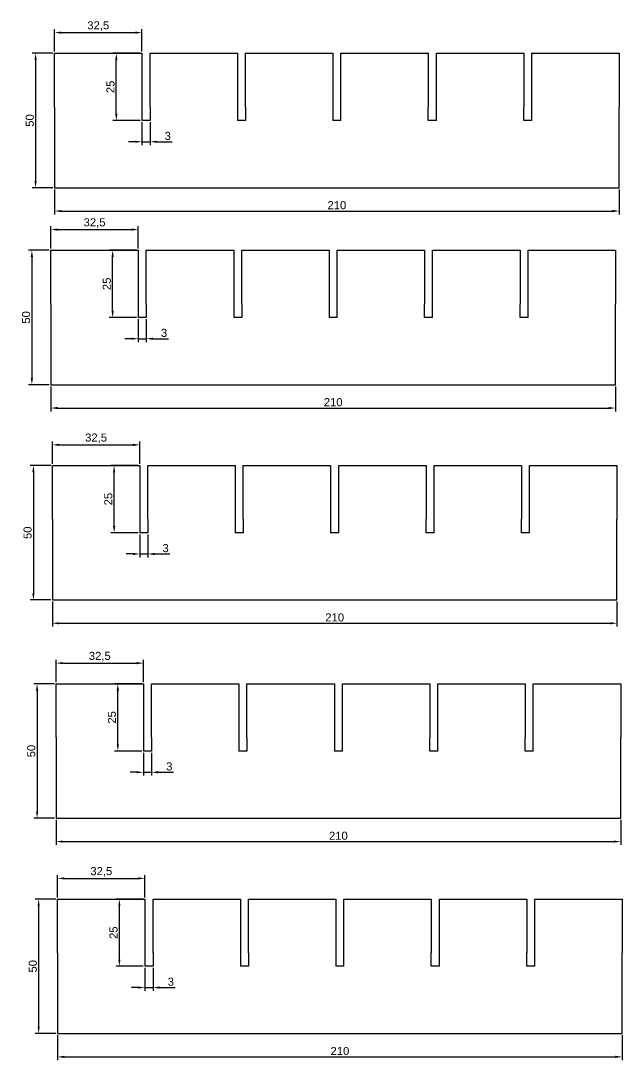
# Model space of a CAD drawing. Header units: millimetres. Extents: x 1713 to 2169, y 1382 to 1769.
# Drawn here: x 1945.3 to 2168.9, y 1382 to 1768.6 of the extents above; entities that cross this region are included whole.
import ezdxf

# ---------------------------------------------------------------- set-up
doc = ezdxf.new("R2010")
doc.units = ezdxf.units.MM
doc.layers.add('치수', color=1, linetype='Continuous')
doc.styles.get("Standard").update_dxf_attribs({"font": 'arial.ttf'})
doc.dimstyles.new('ISO-25', dxfattribs={"dimtxt": 3, "dimasz": 2.5, "dimexe": 1.25, "dimexo": 0.625, "dimtad": 1, "dimtxsty": 'Standard', "dimcen": 2.5, "dimclrt": 2, "dimadec": 0, "dimazin": 0, "dimtfac": 1, "dimtmove": 0, "dimatfit": 3, "dimfxl": 1, "dimarcsym": 0})

# ---------------------------------------------------------------- blocks, each defined once
blk = doc.blocks.new('*D33')
at = {"layer": 'Defpoints', "color": 0, "transparency": 16777216}
for p in [(1958.95, 1441.92), (1951.89, 1391.92), (1958.95, 1391.92)]:
    blk.add_point(p, dxfattribs=at)
at = {"layer": '치수', "color": 0, "lineweight": -2, "transparency": 16777216}
for p, q in [((1958.32, 1441.92), (1950.64, 1441.92)), ((1951.89, 1439.42), (1951.89, 1394.42)), ((1958.32, 1391.92), (1950.64, 1391.92))]:
    blk.add_line(p, q, dxfattribs=at)
at = {"layer": '치수', "color": 0, "transparency": 16777216}
for points in [[(1951.47, 1439.42), (1952.3, 1439.42), (1951.89, 1441.92)], [(1951.47, 1394.42), (1952.3, 1394.42), (1951.89, 1391.92)]]:
    blk.add_solid(points, dxfattribs=at)
at = {"layer": '치수', "color": 2, "transparency": 16777216, "insert": (1949.73, 1416.92), "char_height": 3, "attachment_point": 5, "rotation": 90}
blk.add_mtext('50', dxfattribs=at)
blk = doc.blocks.new('*D34')
at = {"layer": 'Defpoints', "color": 0, "transparency": 16777216}
for p in [(1991.45, 1449.61), (1958.95, 1441.92), (1991.45, 1441.92)]:
    blk.add_point(p, dxfattribs=at)
at = {"layer": '치수', "color": 0, "lineweight": -2, "transparency": 16777216}
for p, q in [((1958.95, 1442.55), (1958.95, 1450.86)), ((1991.45, 1442.55), (1991.45, 1450.86)), ((1961.45, 1449.61), (1988.95, 1449.61))]:
    blk.add_line(p, q, dxfattribs=at)
at = {"layer": '치수', "color": 0, "transparency": 16777216}
for points in [[(1961.45, 1450.03), (1961.45, 1449.2), (1958.95, 1449.61)], [(1988.95, 1450.03), (1988.95, 1449.2), (1991.45, 1449.61)]]:
    blk.add_solid(points, dxfattribs=at)
at = {"layer": '치수', "color": 2, "transparency": 16777216, "insert": (1975.2, 1452.04), "char_height": 3, "attachment_point": 5}
blk.add_mtext('32,5', dxfattribs=at)
blk = doc.blocks.new('*D35')
at = {"layer": 'Defpoints', "color": 0, "transparency": 16777216}
for p in [(1981.92, 1441.92), (1991.45, 1441.92), (1991.45, 1416.92)]:
    blk.add_point(p, dxfattribs=at)
at = {"layer": '치수', "color": 0, "lineweight": -2, "transparency": 16777216}
for p, q in [((1990.82, 1441.92), (1980.67, 1441.92)), ((1981.92, 1419.42), (1981.92, 1439.42)), ((1990.82, 1416.92), (1980.67, 1416.92))]:
    blk.add_line(p, q, dxfattribs=at)
at = {"layer": '치수', "color": 0, "transparency": 16777216}
for points in [[(1981.5, 1439.42), (1982.33, 1439.42), (1981.92, 1441.92)], [(1981.5, 1419.42), (1982.33, 1419.42), (1981.92, 1416.92)]]:
    blk.add_solid(points, dxfattribs=at)
at = {"layer": '치수', "color": 2, "transparency": 16777216, "insert": (1979.76, 1429.42), "char_height": 3, "attachment_point": 5, "rotation": 90}
blk.add_mtext('25', dxfattribs=at)
blk = doc.blocks.new('*D36')
at = {"layer": 'Defpoints', "color": 0, "transparency": 16777216}
for p in [(1991.45, 1416.92), (1994.45, 1416.92), (1994.45, 1409.02)]:
    blk.add_point(p, dxfattribs=at)
at = {"layer": '치수', "color": 0, "lineweight": -2, "transparency": 16777216}
for p, q in [((1991.45, 1416.3), (1991.45, 1407.77)), ((1994.45, 1416.3), (1994.45, 1407.77)), ((1988.95, 1409.02), (1986.45, 1409.02)), ((1991.45, 1409.02), (1994.45, 1409.02)), ((1996.95, 1409.02), (2002.66, 1409.02))]:
    blk.add_line(p, q, dxfattribs=at)
at = {"layer": '치수', "color": 0, "transparency": 16777216}
for points in [[(1988.95, 1409.44), (1988.95, 1408.6), (1991.45, 1409.02)], [(1996.95, 1409.44), (1996.95, 1408.6), (1994.45, 1409.02)]]:
    blk.add_solid(points, dxfattribs=at)
at = {"layer": '치수', "color": 2, "transparency": 16777216, "insert": (2001.06, 1411.18), "char_height": 3, "attachment_point": 5}
blk.add_mtext('3', dxfattribs=at)
blk = doc.blocks.new('*D37')
at = {"layer": 'Defpoints', "color": 0, "transparency": 16777216}
for p in [(1958.95, 1391.92), (2168.95, 1391.92), (2168.95, 1383.24)]:
    blk.add_point(p, dxfattribs=at)
at = {"layer": '치수', "color": 0, "lineweight": -2, "transparency": 16777216}
for p, q in [((1958.95, 1391.3), (1958.95, 1381.99)), ((2168.95, 1391.3), (2168.95, 1381.99)), ((1961.45, 1383.24), (2166.45, 1383.24))]:
    blk.add_line(p, q, dxfattribs=at)
at = {"layer": '치수', "color": 0, "transparency": 16777216}
for points in [[(1961.45, 1383.66), (1961.45, 1382.82), (1958.95, 1383.24)], [(2166.45, 1383.66), (2166.45, 1382.82), (2168.95, 1383.24)]]:
    blk.add_solid(points, dxfattribs=at)
at = {"layer": '치수', "color": 2, "transparency": 16777216, "insert": (2063.95, 1385.4), "char_height": 3, "attachment_point": 5}
blk.add_mtext('210', dxfattribs=at)
blk = doc.blocks.new('*D54')
at = {"layer": 'Defpoints', "color": 0, "transparency": 16777216}
for p in [(1958.38, 1521.99), (1951.32, 1471.99), (1958.38, 1471.99)]:
    blk.add_point(p, dxfattribs=at)
at = {"layer": '치수', "color": 0, "lineweight": -2, "transparency": 16777216}
for p, q in [((1957.76, 1521.99), (1950.07, 1521.99)), ((1951.32, 1519.49), (1951.32, 1474.49)), ((1957.76, 1471.99), (1950.07, 1471.99))]:
    blk.add_line(p, q, dxfattribs=at)
at = {"layer": '치수', "color": 0, "transparency": 16777216}
for points in [[(1950.9, 1519.49), (1951.74, 1519.49), (1951.32, 1521.99)], [(1950.9, 1474.49), (1951.74, 1474.49), (1951.32, 1471.99)]]:
    blk.add_solid(points, dxfattribs=at)
at = {"layer": '치수', "color": 2, "transparency": 16777216, "insert": (1949.16, 1496.99), "char_height": 3, "attachment_point": 5, "rotation": 90}
blk.add_mtext('50', dxfattribs=at)
blk = doc.blocks.new('*D55')
at = {"layer": 'Defpoints', "color": 0, "transparency": 16777216}
for p in [(1990.88, 1529.67), (1958.38, 1521.99), (1990.88, 1521.99)]:
    blk.add_point(p, dxfattribs=at)
at = {"layer": '치수', "color": 0, "lineweight": -2, "transparency": 16777216}
for p, q in [((1958.38, 1522.61), (1958.38, 1530.92)), ((1990.88, 1522.61), (1990.88, 1530.92)), ((1960.88, 1529.67), (1988.38, 1529.67))]:
    blk.add_line(p, q, dxfattribs=at)
at = {"layer": '치수', "color": 0, "transparency": 16777216}
for points in [[(1960.88, 1530.09), (1960.88, 1529.26), (1958.38, 1529.67)], [(1988.38, 1530.09), (1988.38, 1529.26), (1990.88, 1529.67)]]:
    blk.add_solid(points, dxfattribs=at)
at = {"layer": '치수', "color": 2, "transparency": 16777216, "insert": (1974.63, 1532.1), "char_height": 3, "attachment_point": 5}
blk.add_mtext('32,5', dxfattribs=at)
blk = doc.blocks.new('*D56')
at = {"layer": 'Defpoints', "color": 0, "transparency": 16777216}
for p in [(1981.35, 1521.99), (1990.88, 1521.99), (1990.88, 1496.99)]:
    blk.add_point(p, dxfattribs=at)
at = {"layer": '치수', "color": 0, "lineweight": -2, "transparency": 16777216}
for p, q in [((1990.26, 1521.99), (1980.1, 1521.99)), ((1981.35, 1499.49), (1981.35, 1519.49)), ((1990.26, 1496.99), (1980.1, 1496.99))]:
    blk.add_line(p, q, dxfattribs=at)
at = {"layer": '치수', "color": 0, "transparency": 16777216}
for points in [[(1980.93, 1519.49), (1981.77, 1519.49), (1981.35, 1521.99)], [(1980.93, 1499.49), (1981.77, 1499.49), (1981.35, 1496.99)]]:
    blk.add_solid(points, dxfattribs=at)
at = {"layer": '치수', "color": 2, "transparency": 16777216, "insert": (1979.19, 1509.49), "char_height": 3, "attachment_point": 5, "rotation": 90}
blk.add_mtext('25', dxfattribs=at)
blk = doc.blocks.new('*D57')
at = {"layer": 'Defpoints', "color": 0, "transparency": 16777216}
for p in [(1990.88, 1496.99), (1993.88, 1496.99), (1993.88, 1489.08)]:
    blk.add_point(p, dxfattribs=at)
at = {"layer": '치수', "color": 0, "lineweight": -2, "transparency": 16777216}
for p, q in [((1990.88, 1496.36), (1990.88, 1487.83)), ((1993.88, 1496.36), (1993.88, 1487.83)), ((1988.38, 1489.08), (1985.88, 1489.08)), ((1990.88, 1489.08), (1993.88, 1489.08)), ((1996.38, 1489.08), (2002.1, 1489.08))]:
    blk.add_line(p, q, dxfattribs=at)
at = {"layer": '치수', "color": 0, "transparency": 16777216}
for points in [[(1988.38, 1489.5), (1988.38, 1488.67), (1990.88, 1489.08)], [(1996.38, 1489.5), (1996.38, 1488.67), (1993.88, 1489.08)]]:
    blk.add_solid(points, dxfattribs=at)
at = {"layer": '치수', "color": 2, "transparency": 16777216, "insert": (2000.49, 1491.24), "char_height": 3, "attachment_point": 5}
blk.add_mtext('3', dxfattribs=at)
blk = doc.blocks.new('*D58')
at = {"layer": 'Defpoints', "color": 0, "transparency": 16777216}
for p in [(1958.38, 1471.99), (2168.38, 1471.99), (2168.38, 1463.3)]:
    blk.add_point(p, dxfattribs=at)
at = {"layer": '치수', "color": 0, "lineweight": -2, "transparency": 16777216}
for p, q in [((1958.38, 1471.36), (1958.38, 1462.05)), ((2168.38, 1471.36), (2168.38, 1462.05)), ((1960.88, 1463.3), (2165.88, 1463.3))]:
    blk.add_line(p, q, dxfattribs=at)
at = {"layer": '치수', "color": 0, "transparency": 16777216}
for points in [[(1960.88, 1463.72), (1960.88, 1462.89), (1958.38, 1463.3)], [(2165.88, 1463.72), (2165.88, 1462.89), (2168.38, 1463.3)]]:
    blk.add_solid(points, dxfattribs=at)
at = {"layer": '치수', "color": 2, "transparency": 16777216, "insert": (2063.38, 1465.46), "char_height": 3, "attachment_point": 5}
blk.add_mtext('210', dxfattribs=at)
blk = doc.blocks.new('*D85')
at = {"layer": 'Defpoints', "color": 0, "transparency": 16777216}
for p in [(1957.01, 1603.17), (1949.95, 1553.17), (1957.01, 1553.17)]:
    blk.add_point(p, dxfattribs=at)
at = {"layer": '치수', "color": 0, "lineweight": -2, "transparency": 16777216}
for p, q in [((1956.38, 1603.17), (1948.7, 1603.17)), ((1949.95, 1600.67), (1949.95, 1555.67)), ((1956.38, 1553.17), (1948.7, 1553.17))]:
    blk.add_line(p, q, dxfattribs=at)
at = {"layer": '치수', "color": 0, "transparency": 16777216}
for points in [[(1949.53, 1600.67), (1950.36, 1600.67), (1949.95, 1603.17)], [(1949.53, 1555.67), (1950.36, 1555.67), (1949.95, 1553.17)]]:
    blk.add_solid(points, dxfattribs=at)
at = {"layer": '치수', "color": 2, "transparency": 16777216, "insert": (1947.79, 1578.17), "char_height": 3, "attachment_point": 5, "rotation": 90}
blk.add_mtext('50', dxfattribs=at)
blk = doc.blocks.new('*D86')
at = {"layer": 'Defpoints', "color": 0, "transparency": 16777216}
for p in [(1989.51, 1610.86), (1957.01, 1603.17), (1989.51, 1603.17)]:
    blk.add_point(p, dxfattribs=at)
at = {"layer": '치수', "color": 0, "lineweight": -2, "transparency": 16777216}
for p, q in [((1957.01, 1603.8), (1957.01, 1612.11)), ((1989.51, 1603.8), (1989.51, 1612.11)), ((1959.51, 1610.86), (1987.01, 1610.86))]:
    blk.add_line(p, q, dxfattribs=at)
at = {"layer": '치수', "color": 0, "transparency": 16777216}
for points in [[(1959.51, 1611.28), (1959.51, 1610.44), (1957.01, 1610.86)], [(1987.01, 1611.28), (1987.01, 1610.44), (1989.51, 1610.86)]]:
    blk.add_solid(points, dxfattribs=at)
at = {"layer": '치수', "color": 2, "transparency": 16777216, "insert": (1973.26, 1613.29), "char_height": 3, "attachment_point": 5}
blk.add_mtext('32,5', dxfattribs=at)
blk = doc.blocks.new('*D87')
at = {"layer": 'Defpoints', "color": 0, "transparency": 16777216}
for p in [(1979.98, 1603.17), (1989.51, 1603.17), (1989.51, 1578.17)]:
    blk.add_point(p, dxfattribs=at)
at = {"layer": '치수', "color": 0, "lineweight": -2, "transparency": 16777216}
for p, q in [((1988.88, 1603.17), (1978.73, 1603.17)), ((1979.98, 1580.67), (1979.98, 1600.67)), ((1988.88, 1578.17), (1978.73, 1578.17))]:
    blk.add_line(p, q, dxfattribs=at)
at = {"layer": '치수', "color": 0, "transparency": 16777216}
for points in [[(1979.56, 1600.67), (1980.39, 1600.67), (1979.98, 1603.17)], [(1979.56, 1580.67), (1980.39, 1580.67), (1979.98, 1578.17)]]:
    blk.add_solid(points, dxfattribs=at)
at = {"layer": '치수', "color": 2, "transparency": 16777216, "insert": (1977.82, 1590.67), "char_height": 3, "attachment_point": 5, "rotation": 90}
blk.add_mtext('25', dxfattribs=at)
blk = doc.blocks.new('*D88')
at = {"layer": 'Defpoints', "color": 0, "transparency": 16777216}
for p in [(1989.51, 1578.17), (1992.51, 1578.17), (1992.51, 1570.27)]:
    blk.add_point(p, dxfattribs=at)
at = {"layer": '치수', "color": 0, "lineweight": -2, "transparency": 16777216}
for p, q in [((1989.51, 1577.55), (1989.51, 1569.02)), ((1992.51, 1577.55), (1992.51, 1569.02)), ((1987.01, 1570.27), (1984.51, 1570.27)), ((1989.51, 1570.27), (1992.51, 1570.27)), ((1995.01, 1570.27), (2000.72, 1570.27))]:
    blk.add_line(p, q, dxfattribs=at)
at = {"layer": '치수', "color": 0, "transparency": 16777216}
for points in [[(1987.01, 1570.69), (1987.01, 1569.85), (1989.51, 1570.27)], [(1995.01, 1570.69), (1995.01, 1569.85), (1992.51, 1570.27)]]:
    blk.add_solid(points, dxfattribs=at)
at = {"layer": '치수', "color": 2, "transparency": 16777216, "insert": (1999.12, 1572.43), "char_height": 3, "attachment_point": 5}
blk.add_mtext('3', dxfattribs=at)
blk = doc.blocks.new('*D89')
at = {"layer": 'Defpoints', "color": 0, "transparency": 16777216}
for p in [(1957.01, 1553.17), (2167.01, 1553.17), (2167.01, 1544.49)]:
    blk.add_point(p, dxfattribs=at)
at = {"layer": '치수', "color": 0, "lineweight": -2, "transparency": 16777216}
for p, q in [((1957.01, 1552.55), (1957.01, 1543.24)), ((2167.01, 1552.55), (2167.01, 1543.24)), ((1959.51, 1544.49), (2164.51, 1544.49))]:
    blk.add_line(p, q, dxfattribs=at)
at = {"layer": '치수', "color": 0, "transparency": 16777216}
for points in [[(1959.51, 1544.91), (1959.51, 1544.07), (1957.01, 1544.49)], [(2164.51, 1544.91), (2164.51, 1544.07), (2167.01, 1544.49)]]:
    blk.add_solid(points, dxfattribs=at)
at = {"layer": '치수', "color": 2, "transparency": 16777216, "insert": (2062.01, 1546.65), "char_height": 3, "attachment_point": 5}
blk.add_mtext('210', dxfattribs=at)
blk = doc.blocks.new('*D95')
at = {"layer": 'Defpoints', "color": 0, "transparency": 16777216}
for p in [(1956.44, 1683.24), (1949.38, 1633.24), (1956.44, 1633.24)]:
    blk.add_point(p, dxfattribs=at)
at = {"layer": '치수', "color": 0, "lineweight": -2, "transparency": 16777216}
for p, q in [((1955.82, 1683.24), (1948.13, 1683.24)), ((1949.38, 1680.74), (1949.38, 1635.74)), ((1955.82, 1633.24), (1948.13, 1633.24))]:
    blk.add_line(p, q, dxfattribs=at)
at = {"layer": '치수', "color": 0, "transparency": 16777216}
for points in [[(1948.96, 1680.74), (1949.8, 1680.74), (1949.38, 1683.24)], [(1948.96, 1635.74), (1949.8, 1635.74), (1949.38, 1633.24)]]:
    blk.add_solid(points, dxfattribs=at)
at = {"layer": '치수', "color": 2, "transparency": 16777216, "insert": (1947.22, 1658.24), "char_height": 3, "attachment_point": 5, "rotation": 90}
blk.add_mtext('50', dxfattribs=at)
blk = doc.blocks.new('*D96')
at = {"layer": 'Defpoints', "color": 0, "transparency": 16777216}
for p in [(1988.94, 1690.92), (1956.44, 1683.24), (1988.94, 1683.24)]:
    blk.add_point(p, dxfattribs=at)
at = {"layer": '치수', "color": 0, "lineweight": -2, "transparency": 16777216}
for p, q in [((1956.44, 1683.86), (1956.44, 1692.17)), ((1958.94, 1690.92), (1986.44, 1690.92)), ((1988.94, 1683.86), (1988.94, 1692.17))]:
    blk.add_line(p, q, dxfattribs=at)
at = {"layer": '치수', "color": 0, "transparency": 16777216}
for points in [[(1958.94, 1691.34), (1958.94, 1690.51), (1956.44, 1690.92)], [(1986.44, 1691.34), (1986.44, 1690.51), (1988.94, 1690.92)]]:
    blk.add_solid(points, dxfattribs=at)
at = {"layer": '치수', "color": 2, "transparency": 16777216, "insert": (1972.69, 1693.35), "char_height": 3, "attachment_point": 5}
blk.add_mtext('32,5', dxfattribs=at)
blk = doc.blocks.new('*D97')
at = {"layer": 'Defpoints', "color": 0, "transparency": 16777216}
for p in [(1979.41, 1683.24), (1988.94, 1683.24), (1988.94, 1658.24)]:
    blk.add_point(p, dxfattribs=at)
at = {"layer": '치수', "color": 0, "lineweight": -2, "transparency": 16777216}
for p, q in [((1988.32, 1683.24), (1978.16, 1683.24)), ((1979.41, 1660.74), (1979.41, 1680.74)), ((1988.32, 1658.24), (1978.16, 1658.24))]:
    blk.add_line(p, q, dxfattribs=at)
at = {"layer": '치수', "color": 0, "transparency": 16777216}
for points in [[(1978.99, 1680.74), (1979.83, 1680.74), (1979.41, 1683.24)], [(1978.99, 1660.74), (1979.83, 1660.74), (1979.41, 1658.24)]]:
    blk.add_solid(points, dxfattribs=at)
at = {"layer": '치수', "color": 2, "transparency": 16777216, "insert": (1977.25, 1670.74), "char_height": 3, "attachment_point": 5, "rotation": 90}
blk.add_mtext('25', dxfattribs=at)
blk = doc.blocks.new('*D98')
at = {"layer": 'Defpoints', "color": 0, "transparency": 16777216}
for p in [(1988.94, 1658.24), (1991.94, 1658.24), (1991.94, 1650.33)]:
    blk.add_point(p, dxfattribs=at)
at = {"layer": '치수', "color": 0, "lineweight": -2, "transparency": 16777216}
for p, q in [((1988.94, 1657.61), (1988.94, 1649.08)), ((1991.94, 1657.61), (1991.94, 1649.08)), ((1986.44, 1650.33), (1983.94, 1650.33)), ((1988.94, 1650.33), (1991.94, 1650.33)), ((1994.44, 1650.33), (2000.16, 1650.33))]:
    blk.add_line(p, q, dxfattribs=at)
at = {"layer": '치수', "color": 0, "transparency": 16777216}
for points in [[(1986.44, 1650.75), (1986.44, 1649.92), (1988.94, 1650.33)], [(1994.44, 1650.75), (1994.44, 1649.92), (1991.94, 1650.33)]]:
    blk.add_solid(points, dxfattribs=at)
at = {"layer": '치수', "color": 2, "transparency": 16777216, "insert": (1998.55, 1652.49), "char_height": 3, "attachment_point": 5}
blk.add_mtext('3', dxfattribs=at)
blk = doc.blocks.new('*D99')
at = {"layer": 'Defpoints', "color": 0, "transparency": 16777216}
for p in [(1956.44, 1633.24), (2166.44, 1633.24), (2166.44, 1624.55)]:
    blk.add_point(p, dxfattribs=at)
at = {"layer": '치수', "color": 0, "lineweight": -2, "transparency": 16777216}
for p, q in [((1956.44, 1632.61), (1956.44, 1623.3)), ((2166.44, 1632.61), (2166.44, 1623.3)), ((1958.94, 1624.55), (2163.94, 1624.55))]:
    blk.add_line(p, q, dxfattribs=at)
at = {"layer": '치수', "color": 0, "transparency": 16777216}
for points in [[(1958.94, 1624.97), (1958.94, 1624.14), (1956.44, 1624.55)], [(2163.94, 1624.97), (2163.94, 1624.14), (2166.44, 1624.55)]]:
    blk.add_solid(points, dxfattribs=at)
at = {"layer": '치수', "color": 2, "transparency": 16777216, "insert": (2061.44, 1626.71), "char_height": 3, "attachment_point": 5}
blk.add_mtext('210', dxfattribs=at)
blk = doc.blocks.new('*D125')
at = {"layer": 'Defpoints', "color": 0, "transparency": 16777216}
for p in [(1957.82, 1756.49), (1950.76, 1706.49), (1957.82, 1706.49)]:
    blk.add_point(p, dxfattribs=at)
at = {"layer": '치수', "color": 0, "lineweight": -2, "transparency": 16777216}
for p, q in [((1957.2, 1756.49), (1949.51, 1756.49)), ((1950.76, 1753.99), (1950.76, 1708.99)), ((1957.2, 1706.49), (1949.51, 1706.49))]:
    blk.add_line(p, q, dxfattribs=at)
at = {"layer": '치수', "color": 0, "transparency": 16777216}
for points in [[(1950.34, 1753.99), (1951.18, 1753.99), (1950.76, 1756.49)], [(1950.34, 1708.99), (1951.18, 1708.99), (1950.76, 1706.49)]]:
    blk.add_solid(points, dxfattribs=at)
at = {"layer": '치수', "color": 2, "transparency": 16777216, "insert": (1948.6, 1731.49), "char_height": 3, "attachment_point": 5, "rotation": 90}
blk.add_mtext('50', dxfattribs=at)
blk = doc.blocks.new('*D126')
at = {"layer": 'Defpoints', "color": 0, "transparency": 16777216}
for p in [(1990.32, 1764.18), (1957.82, 1756.49), (1990.32, 1756.49)]:
    blk.add_point(p, dxfattribs=at)
at = {"layer": '치수', "color": 0, "lineweight": -2, "transparency": 16777216}
for p, q in [((1957.82, 1757.12), (1957.82, 1765.43)), ((1960.32, 1764.18), (1987.82, 1764.18)), ((1990.32, 1757.12), (1990.32, 1765.43))]:
    blk.add_line(p, q, dxfattribs=at)
at = {"layer": '치수', "color": 0, "transparency": 16777216}
for points in [[(1960.32, 1764.6), (1960.32, 1763.76), (1957.82, 1764.18)], [(1987.82, 1764.6), (1987.82, 1763.76), (1990.32, 1764.18)]]:
    blk.add_solid(points, dxfattribs=at)
at = {"layer": '치수', "color": 2, "transparency": 16777216, "insert": (1974.07, 1766.61), "char_height": 3, "attachment_point": 5}
blk.add_mtext('32,5', dxfattribs=at)
blk = doc.blocks.new('*D127')
at = {"layer": 'Defpoints', "color": 0, "transparency": 16777216}
for p in [(1980.79, 1756.49), (1990.32, 1756.49), (1990.32, 1731.49)]:
    blk.add_point(p, dxfattribs=at)
at = {"layer": '치수', "color": 0, "lineweight": -2, "transparency": 16777216}
for p, q in [((1989.7, 1756.49), (1979.54, 1756.49)), ((1980.79, 1733.99), (1980.79, 1753.99)), ((1989.7, 1731.49), (1979.54, 1731.49))]:
    blk.add_line(p, q, dxfattribs=at)
at = {"layer": '치수', "color": 0, "transparency": 16777216}
for points in [[(1980.37, 1753.99), (1981.21, 1753.99), (1980.79, 1756.49)], [(1980.37, 1733.99), (1981.21, 1733.99), (1980.79, 1731.49)]]:
    blk.add_solid(points, dxfattribs=at)
at = {"layer": '치수', "color": 2, "transparency": 16777216, "insert": (1978.63, 1743.99), "char_height": 3, "attachment_point": 5, "rotation": 90}
blk.add_mtext('25', dxfattribs=at)
blk = doc.blocks.new('*D128')
at = {"layer": 'Defpoints', "color": 0, "transparency": 16777216}
for p in [(1990.32, 1731.49), (1993.32, 1731.49), (1993.32, 1723.59)]:
    blk.add_point(p, dxfattribs=at)
at = {"layer": '치수', "color": 0, "lineweight": -2, "transparency": 16777216}
for p, q in [((1990.32, 1730.87), (1990.32, 1722.34)), ((1993.32, 1730.87), (1993.32, 1722.34)), ((1987.82, 1723.59), (1985.32, 1723.59)), ((1990.32, 1723.59), (1993.32, 1723.59)), ((1995.82, 1723.59), (2001.54, 1723.59))]:
    blk.add_line(p, q, dxfattribs=at)
at = {"layer": '치수', "color": 0, "transparency": 16777216}
for points in [[(1987.82, 1724), (1987.82, 1723.17), (1990.32, 1723.59)], [(1995.82, 1724), (1995.82, 1723.17), (1993.32, 1723.59)]]:
    blk.add_solid(points, dxfattribs=at)
at = {"layer": '치수', "color": 2, "transparency": 16777216, "insert": (1999.93, 1725.75), "char_height": 3, "attachment_point": 5}
blk.add_mtext('3', dxfattribs=at)
blk = doc.blocks.new('*D129')
at = {"layer": 'Defpoints', "color": 0, "transparency": 16777216}
for p in [(1957.82, 1706.49), (2167.82, 1706.49), (2167.82, 1697.81)]:
    blk.add_point(p, dxfattribs=at)
at = {"layer": '치수', "color": 0, "lineweight": -2, "transparency": 16777216}
for p, q in [((1957.82, 1705.87), (1957.82, 1696.56)), ((2167.82, 1705.87), (2167.82, 1696.56)), ((1960.32, 1697.81), (2165.32, 1697.81))]:
    blk.add_line(p, q, dxfattribs=at)
at = {"layer": '치수', "color": 0, "transparency": 16777216}
for points in [[(1960.32, 1698.23), (1960.32, 1697.39), (1957.82, 1697.81)], [(2165.32, 1698.23), (2165.32, 1697.39), (2167.82, 1697.81)]]:
    blk.add_solid(points, dxfattribs=at)
at = {"layer": '치수', "color": 2, "transparency": 16777216, "insert": (2062.82, 1699.97), "char_height": 3, "attachment_point": 5}
blk.add_mtext('210', dxfattribs=at)

msp = doc.modelspace()

# ---------------------------------------------------------------- linework, layer by layer
for p, q in [((1957.824, 1736.492), (1957.824, 1756.492)), ((1957.824, 1756.492), (1990.324, 1756.492)), ((1990.324, 1756.492), (1990.324, 1736.492)), ((1993.324, 1736.492), (1993.324, 1756.492)), ((1993.324, 1756.492), (2025.824, 1756.492)), ((2025.824, 1756.492), (2025.824, 1736.492)), ((2028.824, 1736.492), (2028.824, 1756.492)), ((2028.824, 1756.492), (2061.324, 1756.492)), ((2061.324, 1756.492), (2061.324, 1736.492)), ((2064.324, 1736.492), (2064.324, 1756.492)), ((2064.324, 1756.492), (2096.824, 1756.492)), ((2096.824, 1756.492), (2096.824, 1736.492)), ((2099.824, 1736.492), (2099.824, 1756.492)), ((2099.824, 1756.492), (2132.324, 1756.492)), ((2132.324, 1756.492), (2132.324, 1736.492)), ((2135.324, 1736.492), (2135.324, 1756.492)), ((2135.324, 1756.492), (2167.824, 1756.492)), ((2167.824, 1756.492), (2167.824, 1736.492)), ((1957.824, 1736.492), (1957.824, 1706.492)), ((1990.324, 1736.492), (1990.324, 1731.492)), ((1993.324, 1736.492), (1993.324, 1731.492)), ((2025.824, 1736.492), (2025.824, 1731.492)), ((2028.824, 1736.492), (2028.824, 1731.492)), ((2061.324, 1736.492), (2061.324, 1731.492)), ((2064.324, 1731.492), (2064.324, 1736.492)), ((2096.824, 1731.492), (2096.824, 1736.492)), ((2099.824, 1731.492), (2099.824, 1736.492)), ((2132.324, 1731.492), (2132.324, 1736.492)), ((2135.324, 1731.492), (2135.324, 1736.492)), ((2167.824, 1706.492), (2167.824, 1736.492)), ((1993.324, 1731.492), (1990.324, 1731.492)), ((2028.824, 1731.492), (2025.824, 1731.492)), ((2064.324, 1731.492), (2061.324, 1731.492)), ((2099.824, 1731.492), (2096.824, 1731.492)), ((2135.324, 1731.492), (2132.324, 1731.492)), ((1957.824, 1706.492), (2167.824, 1706.492)), ((1956.443, 1663.236), (1956.443, 1683.236)), ((1956.443, 1683.236), (1988.943, 1683.236)), ((1988.943, 1683.236), (1988.943, 1663.236)), ((1991.943, 1663.236), (1991.943, 1683.236)), ((1991.943, 1683.236), (2024.443, 1683.236)), ((2024.443, 1683.236), (2024.443, 1663.236)), ((2027.443, 1663.236), (2027.443, 1683.236)), ((2027.443, 1683.236), (2059.943, 1683.236)), ((2059.943, 1683.236), (2059.943, 1663.236)), ((2062.943, 1663.236), (2062.943, 1683.236)), ((2062.943, 1683.236), (2095.443, 1683.236)), ((2095.443, 1683.236), (2095.443, 1663.236)), ((2098.443, 1663.236), (2098.443, 1683.236)), ((2098.443, 1683.236), (2130.943, 1683.236)), ((2130.943, 1683.236), (2130.943, 1663.236)), ((2133.943, 1663.236), (2133.943, 1683.236)), ((2133.943, 1683.236), (2166.443, 1683.236)), ((2166.443, 1683.236), (2166.443, 1663.236)), ((1956.443, 1663.236), (1956.443, 1633.236)), ((1988.943, 1663.236), (1988.943, 1658.236)), ((1991.943, 1663.236), (1991.943, 1658.236)), ((2024.443, 1663.236), (2024.443, 1658.236)), ((2027.443, 1663.236), (2027.443, 1658.236)), ((2059.943, 1663.236), (2059.943, 1658.236)), ((2062.943, 1658.236), (2062.943, 1663.236)), ((2095.443, 1658.236), (2095.443, 1663.236)), ((2098.443, 1658.236), (2098.443, 1663.236)), ((2130.943, 1658.236), (2130.943, 1663.236)), ((2133.943, 1658.236), (2133.943, 1663.236)), ((2166.443, 1633.236), (2166.443, 1663.236)), ((1991.943, 1658.236), (1988.943, 1658.236)), ((2027.443, 1658.236), (2024.443, 1658.236)), ((2062.943, 1658.236), (2059.943, 1658.236)), ((2098.443, 1658.236), (2095.443, 1658.236)), ((2133.943, 1658.236), (2130.943, 1658.236)), ((1956.443, 1633.236), (2166.443, 1633.236)), ((1957.01, 1583.174), (1957.01, 1603.174)), ((1957.01, 1603.174), (1989.51, 1603.174)), ((1989.51, 1603.174), (1989.51, 1583.174)), ((1992.51, 1583.174), (1992.51, 1603.174)), ((1992.51, 1603.174), (2025.01, 1603.174)), ((2025.01, 1603.174), (2025.01, 1583.174)), ((2028.01, 1583.174), (2028.01, 1603.174)), ((2028.01, 1603.174), (2060.51, 1603.174)), ((2060.51, 1603.174), (2060.51, 1583.174)), ((2063.51, 1583.174), (2063.51, 1603.174)), ((2063.51, 1603.174), (2096.01, 1603.174)), ((2096.01, 1603.174), (2096.01, 1583.174)), ((2099.01, 1583.174), (2099.01, 1603.174)), ((2099.01, 1603.174), (2131.51, 1603.174)), ((2131.51, 1603.174), (2131.51, 1583.174)), ((2134.51, 1583.174), (2134.51, 1603.174)), ((2134.51, 1603.174), (2167.01, 1603.174)), ((2167.01, 1603.174), (2167.01, 1583.174)), ((1957.01, 1583.174), (1957.01, 1553.174)), ((1989.51, 1583.174), (1989.51, 1578.174)), ((1992.51, 1583.174), (1992.51, 1578.174)), ((2025.01, 1583.174), (2025.01, 1578.174)), ((2028.01, 1583.174), (2028.01, 1578.174)), ((2060.51, 1583.174), (2060.51, 1578.174)), ((2063.51, 1578.174), (2063.51, 1583.174)), ((2096.01, 1578.174), (2096.01, 1583.174)), ((2099.01, 1578.174), (2099.01, 1583.174)), ((2131.51, 1578.174), (2131.51, 1583.174)), ((2134.51, 1578.174), (2134.51, 1583.174)), ((2167.01, 1553.174), (2167.01, 1583.174)), ((1992.51, 1578.174), (1989.51, 1578.174)), ((2028.01, 1578.174), (2025.01, 1578.174)), ((2063.51, 1578.174), (2060.51, 1578.174)), ((2099.01, 1578.174), (2096.01, 1578.174)), ((2134.51, 1578.174), (2131.51, 1578.174)), ((1957.01, 1553.174), (2167.01, 1553.174)), ((1958.383, 1501.987), (1958.383, 1521.987)), ((1958.383, 1521.987), (1990.883, 1521.987)), ((1990.883, 1521.987), (1990.883, 1501.987)), ((1993.883, 1501.987), (1993.883, 1521.987)), ((1993.883, 1521.987), (2026.383, 1521.987)), ((2026.383, 1521.987), (2026.383, 1501.987)), ((2029.383, 1501.987), (2029.383, 1521.987)), ((2029.383, 1521.987), (2061.883, 1521.987)), ((2061.883, 1521.987), (2061.883, 1501.987)), ((2064.883, 1501.987), (2064.883, 1521.987)), ((2064.883, 1521.987), (2097.383, 1521.987)), ((2097.383, 1521.987), (2097.383, 1501.987)), ((2100.383, 1501.987), (2100.383, 1521.987)), ((2100.383, 1521.987), (2132.883, 1521.987)), ((2132.883, 1521.987), (2132.883, 1501.987)), ((2135.883, 1501.987), (2135.883, 1521.987)), ((2135.883, 1521.987), (2168.383, 1521.987)), ((2168.383, 1521.987), (2168.383, 1501.987)), ((1958.383, 1501.987), (1958.383, 1471.987)), ((1990.883, 1501.987), (1990.883, 1496.987)), ((1993.883, 1501.987), (1993.883, 1496.987)), ((2026.383, 1501.987), (2026.383, 1496.987)), ((2029.383, 1501.987), (2029.383, 1496.987)), ((2061.883, 1501.987), (2061.883, 1496.987)), ((2064.883, 1496.987), (2064.883, 1501.987)), ((2097.383, 1496.987), (2097.383, 1501.987)), ((2100.383, 1496.987), (2100.383, 1501.987)), ((2132.883, 1496.987), (2132.883, 1501.987)), ((2135.883, 1496.987), (2135.883, 1501.987)), ((2168.383, 1471.987), (2168.383, 1501.987)), ((1993.883, 1496.987), (1990.883, 1496.987)), ((2029.383, 1496.987), (2026.383, 1496.987)), ((2064.883, 1496.987), (2061.883, 1496.987)), ((2100.383, 1496.987), (2097.383, 1496.987)), ((2135.883, 1496.987), (2132.883, 1496.987)), ((1958.383, 1471.987), (2168.383, 1471.987)), ((1958.949, 1421.924), (1958.949, 1441.924)), ((1958.949, 1441.924), (1991.449, 1441.924)), ((1991.449, 1441.924), (1991.449, 1421.924)), ((1994.449, 1421.924), (1994.449, 1441.924)), ((1994.449, 1441.924), (2026.949, 1441.924)), ((2026.949, 1441.924), (2026.949, 1421.924)), ((2029.949, 1421.924), (2029.949, 1441.924)), ((2029.949, 1441.924), (2062.449, 1441.924)), ((2062.449, 1441.924), (2062.449, 1421.924)), ((2065.449, 1421.924), (2065.449, 1441.924)), ((2065.449, 1441.924), (2097.949, 1441.924)), ((2097.949, 1441.924), (2097.949, 1421.924)), ((2100.949, 1421.924), (2100.949, 1441.924)), ((2100.949, 1441.924), (2133.449, 1441.924)), ((2133.449, 1441.924), (2133.449, 1421.924)), ((2136.449, 1421.924), (2136.449, 1441.924)), ((2136.449, 1441.924), (2168.949, 1441.924)), ((2168.949, 1441.924), (2168.949, 1421.924)), ((1958.949, 1421.924), (1958.949, 1391.924)), ((1991.449, 1421.924), (1991.449, 1416.924)), ((1994.449, 1421.924), (1994.449, 1416.924)), ((2026.949, 1421.924), (2026.949, 1416.924)), ((2029.949, 1421.924), (2029.949, 1416.924)), ((2062.449, 1421.924), (2062.449, 1416.924)), ((2065.449, 1416.924), (2065.449, 1421.924)), ((2097.949, 1416.924), (2097.949, 1421.924)), ((2100.949, 1416.924), (2100.949, 1421.924)), ((2133.449, 1416.924), (2133.449, 1421.924)), ((2136.449, 1416.924), (2136.449, 1421.924)), ((2168.949, 1391.924), (2168.949, 1421.924)), ((1994.449, 1416.924), (1991.449, 1416.924)), ((2029.949, 1416.924), (2026.949, 1416.924)), ((2065.449, 1416.924), (2062.449, 1416.924)), ((2100.949, 1416.924), (2097.949, 1416.924)), ((2136.449, 1416.924), (2133.449, 1416.924)), ((1958.949, 1391.924), (2168.949, 1391.924))]:
    msp.add_line(p, q)

# ---------------------------------------------------------------- dimensions: what is measured, and where the dimension line sits
at = {"layer": '치수'}
for base, p1, p2, picture, middle in [((1990.324, 1764.18), (1957.824, 1756.492), (1990.324, 1756.492), '*D126', (1974.074, 1766.608)), ((1993.324, 1723.588), (1990.324, 1731.492), (1993.324, 1731.492), '*D128', (1999.931, 1725.746)), ((2167.824, 1697.809), (1957.824, 1706.492), (2167.824, 1706.492), '*D129', (2062.824, 1699.966)), ((1988.943, 1690.924), (1956.443, 1683.236), (1988.943, 1683.236), '*D96', (1972.693, 1693.352)), ((1991.943, 1650.332), (1988.943, 1658.236), (1991.943, 1658.236), '*D98', (1998.551, 1652.49)), ((2166.443, 1624.553), (1956.443, 1633.236), (2166.443, 1633.236), '*D99', (2061.443, 1626.71)), ((1989.51, 1610.861), (1957.01, 1603.174), (1989.51, 1603.174), '*D86', (1973.26, 1613.289)), ((1992.51, 1570.27), (1989.51, 1578.174), (1992.51, 1578.174), '*D88', (1999.117, 1572.427)), ((2167.01, 1544.491), (1957.01, 1553.174), (2167.01, 1553.174), '*D89', (2062.01, 1546.648)), ((1990.883, 1529.674), (1958.383, 1521.987), (1990.883, 1521.987), '*D55', (1974.633, 1532.102)), ((1993.883, 1489.083), (1990.883, 1496.987), (1993.883, 1496.987), '*D57', (2000.49, 1491.24)), ((2168.383, 1463.304), (1958.383, 1471.987), (2168.383, 1471.987), '*D58', (2063.383, 1465.461)), ((1991.449, 1449.612), (1958.949, 1441.924), (1991.449, 1441.924), '*D34', (1975.199, 1452.04)), ((1994.449, 1409.02), (1991.449, 1416.924), (1994.449, 1416.924), '*D36', (2001.057, 1411.178)), ((2168.949, 1383.242), (1958.949, 1391.924), (2168.949, 1391.924), '*D37', (2063.949, 1385.398))]:
    dim = msp.add_linear_dim(base=base, p1=p1, p2=p2, dimstyle='ISO-25', dxfattribs=at)
    dim.commit()
    dim.dimension.update_dxf_attribs({"geometry": picture, "text_midpoint": middle})
for base, p1, p2, picture, middle in [((1950.759, 1706.492), (1957.824, 1756.492), (1957.824, 1706.492), '*D125', (1948.603, 1731.492)), ((1980.791, 1756.492), (1990.324, 1731.492), (1990.324, 1756.492), '*D127', (1978.634, 1743.992)), ((1949.379, 1633.236), (1956.443, 1683.236), (1956.443, 1633.236), '*D95', (1947.222, 1658.236)), ((1979.411, 1683.236), (1988.943, 1658.236), (1988.943, 1683.236), '*D97', (1977.254, 1670.736)), ((1949.946, 1553.174), (1957.01, 1603.174), (1957.01, 1553.174), '*D85', (1947.789, 1578.174)), ((1979.977, 1603.174), (1989.51, 1578.174), (1989.51, 1603.174), '*D87', (1977.82, 1590.674)), ((1951.319, 1471.987), (1958.383, 1521.987), (1958.383, 1471.987), '*D54', (1949.162, 1496.987)), ((1981.35, 1521.987), (1990.883, 1496.987), (1990.883, 1521.987), '*D56', (1979.193, 1509.487)), ((1951.885, 1391.924), (1958.949, 1441.924), (1958.949, 1391.924), '*D33', (1949.728, 1416.924)), ((1981.917, 1441.924), (1991.449, 1416.924), (1991.449, 1441.924), '*D35', (1979.76, 1429.424))]:
    dim = msp.add_linear_dim(base=base, p1=p1, p2=p2, angle=90, dimstyle='ISO-25', dxfattribs=at)
    dim.commit()
    dim.dimension.update_dxf_attribs({"geometry": picture, "text_midpoint": middle})

doc.saveas('drawing.dxf')
